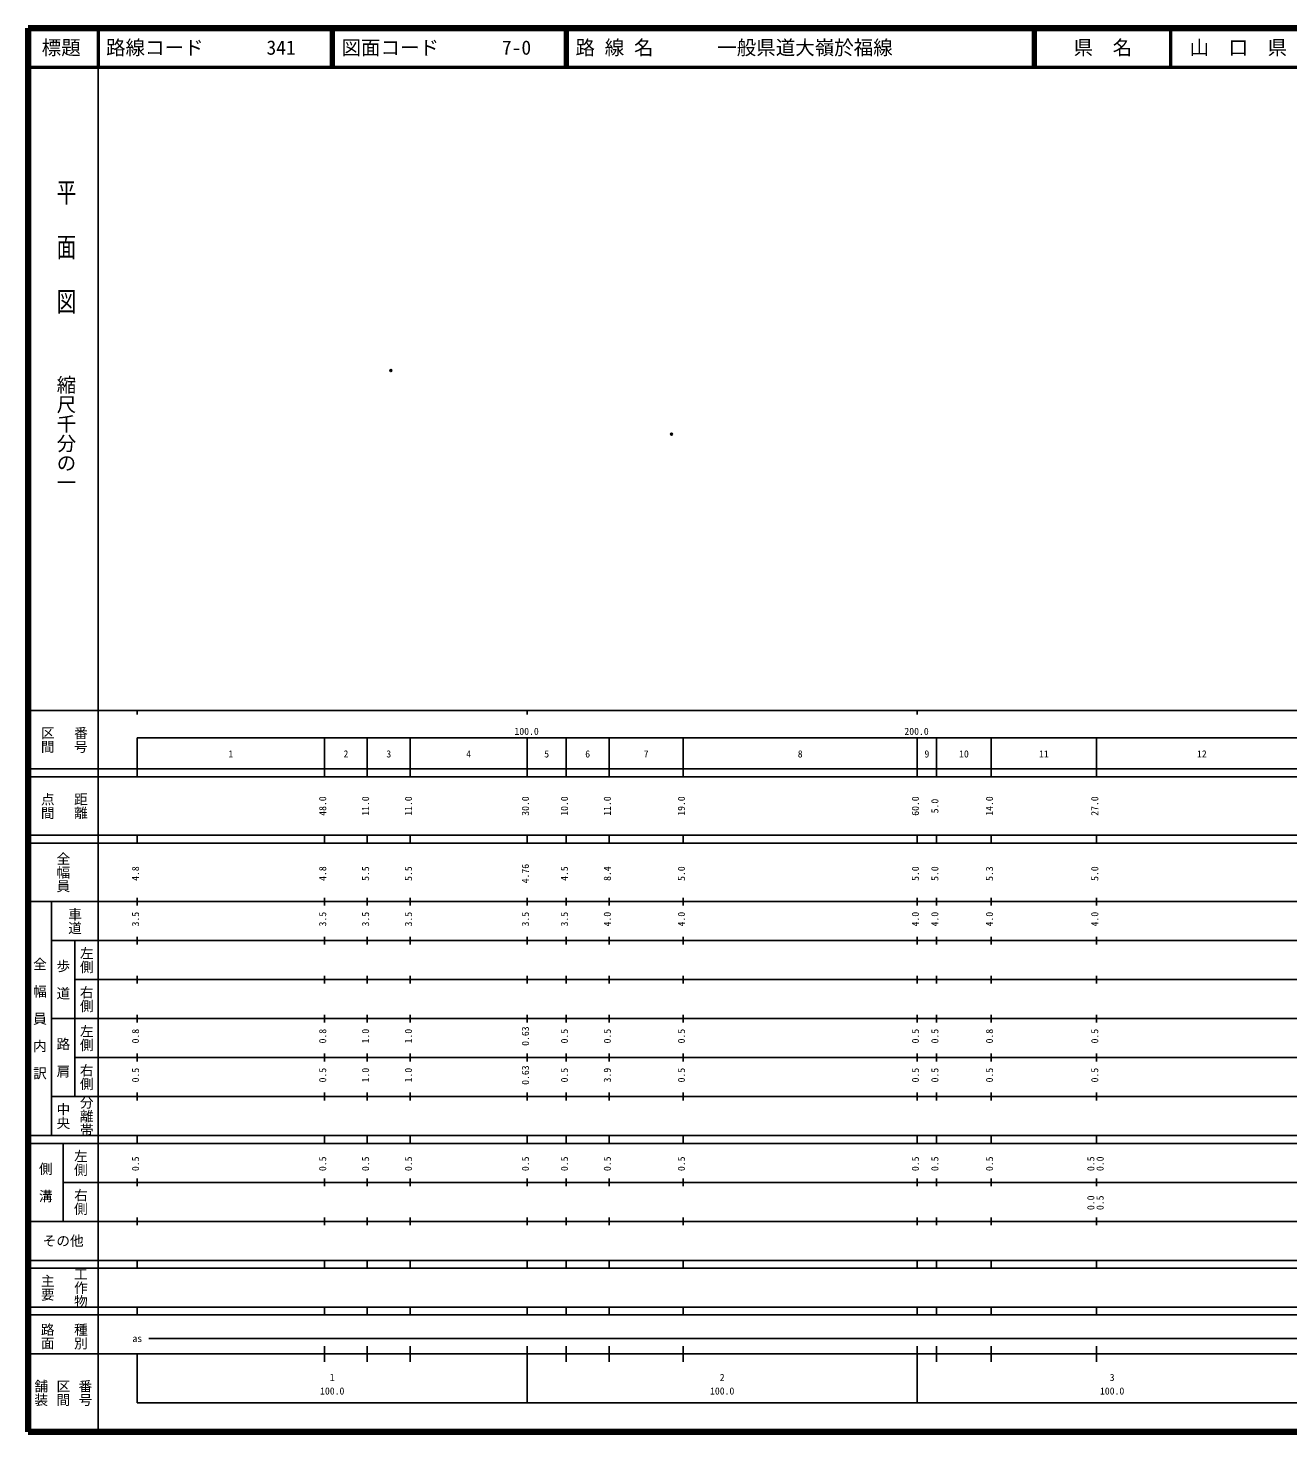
# Model space of a CAD drawing. Units: millimetres on the paper. Extents: x 40 to 680, y 20 to 380.
# Drawn here: x 40 to 363.1, y 20 to 380 of the extents above; entities that cross this region are included whole.
import ezdxf
from ezdxf.enums import TextEntityAlignment as Align

# ---------------------------------------------------------------- set-up
doc = ezdxf.new("R2010")
doc.units = ezdxf.units.MM
doc.header["$PDMODE"] = 32
doc.header["$PDSIZE"] = 0.5
doc.layers.add('S-OTRS', color=6, linetype='Continuous')
doc.layers.add('S-TTL-TXT', color=7, linetype='Continuous')
for name, color, linetype, lineweight in [('S-TTL', 2, 'Continuous', 140), ('S-TTL-BAND', 7, 'Continuous', 25), ('S-TTL-LINE', 7, 'Continuous', 50)]:
    doc.layers.add(name, color=color, linetype=linetype, lineweight=lineweight)
doc.styles.add('@ＭＳ ゴシック', font='')
doc.styles.add('ＭＳ ゴシック', font='')
doc.styles.get('@ＭＳ ゴシック').set_extended_font_data('@MS Gothic')
doc.styles.get('ＭＳ ゴシック').set_extended_font_data('MS Gothic')

msp = doc.modelspace()

# ---------------------------------------------------------------- linework, layer by layer
at = {"layer": 'S-OTRS'}
for p in [(133.056, 292.178), (205.01, 275.898)]:
    msp.add_point(p, dxfattribs=at)
at = {"layer": 'S-TTL'}
for p, q in [((40, 380), (40, 20)), ((680, 380), (40, 380)), ((40, 380), (40, 20)), ((680, 380), (40, 380)), ((40, 20), (680, 20)), ((40, 20), (680, 20))]:
    msp.add_line(p, q, dxfattribs=at)
at = {"layer": 'S-TTL-BAND'}
for p, q in [((58, 370), (58, 20)), ((58, 370), (58, 20)), ((40, 205), (579, 205)), ((40, 205), (579, 205)), ((68, 205), (68, 204)), ((68, 205), (68, 204)), ((168, 205), (168, 204)), ((168, 205), (168, 204)), ((268, 205), (268, 204)), ((268, 205), (268, 204)), ((68, 198), (579, 198)), ((68, 198), (68, 188)), ((68, 198), (579, 198)), ((68, 198), (68, 188)), ((116, 188), (116, 198)), ((127, 188), (127, 198)), ((138, 188), (138, 198)), ((168, 188), (168, 198)), ((178, 188), (178, 198)), ((189, 188), (189, 198)), ((208, 188), (208, 198)), ((268, 188), (268, 198)), ((273, 188), (273, 198)), ((287, 188), (287, 198)), ((314, 188), (314, 198)), ((40, 190), (579, 190)), ((40, 190), (579, 190)), ((40, 188), (579, 188)), ((40, 188), (579, 188)), ((40, 173), (579, 173)), ((40, 173), (579, 173)), ((68, 171), (68, 173)), ((68, 171), (68, 173)), ((116, 171), (116, 173)), ((127, 171), (127, 173)), ((138, 171), (138, 173)), ((168, 171), (168, 173)), ((178, 171), (178, 173)), ((189, 171), (189, 173)), ((208, 171), (208, 173)), ((268, 171), (268, 173)), ((273, 171), (273, 173)), ((287, 171), (287, 173)), ((314, 171), (314, 173)), ((40, 171), (579, 171)), ((40, 171), (579, 171)), ((40, 156), (579, 156)), ((40, 156), (579, 156)), ((46, 96), (46, 156)), ((46, 96), (46, 156)), ((68, 155), (68, 157)), ((68, 155), (68, 157)), ((116, 155), (116, 157)), ((127, 155), (127, 157)), ((138, 155), (138, 157)), ((168, 155), (168, 157)), ((178, 155), (178, 157)), ((189, 155), (189, 157)), ((208, 155), (208, 157)), ((268, 155), (268, 157)), ((273, 155), (273, 157)), ((287, 155), (287, 157)), ((314, 155), (314, 157)), ((46, 146), (579, 146)), ((46, 146), (579, 146)), ((52, 146), (52, 106)), ((52, 146), (52, 106)), ((68, 145), (68, 147)), ((68, 145), (68, 147)), ((116, 145), (116, 147)), ((127, 145), (127, 147)), ((138, 145), (138, 147)), ((168, 145), (168, 147)), ((178, 145), (178, 147)), ((189, 145), (189, 147)), ((208, 145), (208, 147)), ((268, 145), (268, 147)), ((273, 145), (273, 147)), ((287, 145), (287, 147)), ((314, 145), (314, 147)), ((68, 135), (68, 137)), ((68, 135), (68, 137)), ((116, 135), (116, 137)), ((127, 135), (127, 137)), ((138, 135), (138, 137)), ((168, 135), (168, 137)), ((178, 135), (178, 137)), ((189, 135), (189, 137)), ((208, 135), (208, 137)), ((268, 135), (268, 137)), ((273, 135), (273, 137)), ((287, 135), (287, 137)), ((314, 135), (314, 137)), ((52, 136), (579, 136)), ((52, 136), (579, 136)), ((46, 126), (579, 126)), ((46, 126), (579, 126)), ((68, 125), (68, 127)), ((68, 125), (68, 127)), ((116, 125), (116, 127)), ((127, 125), (127, 127)), ((138, 125), (138, 127)), ((168, 125), (168, 127)), ((178, 125), (178, 127)), ((189, 125), (189, 127)), ((208, 125), (208, 127)), ((268, 125), (268, 127)), ((273, 125), (273, 127)), ((287, 125), (287, 127)), ((314, 125), (314, 127)), ((52, 116), (579, 116)), ((52, 116), (579, 116)), ((68, 115), (68, 117)), ((68, 115), (68, 117)), ((116, 115), (116, 117)), ((127, 115), (127, 117)), ((138, 115), (138, 117)), ((168, 115), (168, 117)), ((178, 115), (178, 117)), ((189, 115), (189, 117)), ((208, 115), (208, 117)), ((268, 115), (268, 117)), ((273, 115), (273, 117)), ((287, 115), (287, 117)), ((314, 115), (314, 117)), ((46, 106), (579, 106)), ((46, 106), (579, 106)), ((68, 105), (68, 107)), ((68, 105), (68, 107)), ((116, 105), (116, 107)), ((127, 105), (127, 107)), ((138, 105), (138, 107)), ((168, 105), (168, 107)), ((178, 105), (178, 107)), ((189, 105), (189, 107)), ((208, 105), (208, 107)), ((268, 105), (268, 107)), ((273, 105), (273, 107)), ((287, 105), (287, 107)), ((314, 105), (314, 107)), ((40, 96), (579, 96)), ((40, 96), (579, 96)), ((40, 94), (579, 94)), ((40, 94), (579, 94)), ((49, 94), (49, 74)), ((49, 94), (49, 74)), ((68, 94), (68, 96)), ((68, 94), (68, 96)), ((116, 94), (116, 96)), ((127, 94), (127, 96)), ((138, 94), (138, 96)), ((168, 94), (168, 96)), ((178, 94), (178, 96)), ((189, 94), (189, 96)), ((208, 94), (208, 96)), ((268, 94), (268, 96)), ((273, 94), (273, 96)), ((287, 94), (287, 96)), ((314, 94), (314, 96)), ((49, 84), (579, 84)), ((49, 84), (579, 84)), ((68, 83), (68, 85)), ((68, 83), (68, 85)), ((116, 83), (116, 85)), ((127, 83), (127, 85)), ((138, 83), (138, 85)), ((168, 83), (168, 85)), ((178, 83), (178, 85)), ((189, 83), (189, 85)), ((208, 83), (208, 85)), ((268, 83), (268, 85)), ((273, 83), (273, 85)), ((287, 83), (287, 85)), ((314, 83), (314, 85)), ((40, 74), (579, 74)), ((40, 74), (579, 74)), ((68, 73), (68, 75)), ((68, 73), (68, 75)), ((116, 73), (116, 75)), ((127, 73), (127, 75)), ((138, 73), (138, 75)), ((168, 73), (168, 75)), ((178, 73), (178, 75)), ((189, 73), (189, 75)), ((208, 73), (208, 75)), ((268, 73), (268, 75)), ((273, 73), (273, 75)), ((287, 73), (287, 75)), ((314, 73), (314, 75)), ((40, 64), (579, 64)), ((40, 64), (579, 64)), ((40, 62), (579, 62)), ((40, 62), (579, 62)), ((68, 62), (68, 64)), ((68, 62), (68, 64)), ((116, 62), (116, 64)), ((127, 62), (127, 64)), ((138, 62), (138, 64)), ((168, 62), (168, 64)), ((178, 62), (178, 64)), ((189, 62), (189, 64)), ((208, 62), (208, 64)), ((268, 62), (268, 64)), ((273, 62), (273, 64)), ((287, 62), (287, 64)), ((314, 62), (314, 64)), ((40, 52), (579, 52)), ((40, 52), (579, 52)), ((68, 50), (68, 52)), ((68, 50), (68, 52)), ((116, 50), (116, 52)), ((127, 50), (127, 52)), ((138, 50), (138, 52)), ((168, 50), (168, 52)), ((178, 50), (178, 52)), ((189, 50), (189, 52)), ((208, 50), (208, 52)), ((268, 50), (268, 52)), ((273, 50), (273, 52)), ((287, 50), (287, 52)), ((314, 50), (314, 52)), ((40, 50), (579, 50)), ((40, 50), (579, 50)), ((71, 44), (565, 44)), ((40, 40), (579, 40)), ((40, 40), (579, 40)), ((68, 40), (68, 27.5)), ((68, 40), (68, 27.5)), ((116, 38), (116, 42)), ((127, 38), (127, 42)), ((138, 38), (138, 42)), ((168, 27.5), (168, 42)), ((178, 38), (178, 42)), ((189, 38), (189, 42)), ((208, 38), (208, 42)), ((268, 27.5), (268, 42)), ((273, 38), (273, 42)), ((287, 38), (287, 42)), ((314, 38), (314, 42)), ((68, 27.5), (579, 27.5)), ((68, 27.5), (579, 27.5))]:
    msp.add_line(p, q, dxfattribs=at)
at = {"layer": 'S-TTL-LINE'}
for p, q in [((58, 380), (58, 370)), ((58, 380), (58, 370)), ((117.75, 380), (117.75, 370)), ((117.75, 380), (117.75, 370)), ((118.25, 380), (118.25, 370)), ((118.25, 380), (118.25, 370)), ((177.75, 380), (177.75, 370)), ((177.75, 380), (177.75, 370)), ((178.25, 380), (178.25, 370)), ((178.25, 380), (178.25, 370)), ((297.75, 380), (297.75, 370)), ((297.75, 380), (297.75, 370)), ((298.25, 380), (298.25, 370)), ((298.25, 380), (298.25, 370)), ((333, 380), (333, 370)), ((333, 380), (333, 370)), ((40, 370), (680, 370)), ((40, 370), (680, 370))]:
    msp.add_line(p, q, dxfattribs=at)

# ---------------------------------------------------------------- texts
at = {"layer": 'S-TTL-BAND', "style": '@ＭＳ ゴシック', "width": 1.4}
msp.add_text('平  面  図', height=3.666, rotation=270, dxfattribs=at).set_placement((49.777, 306.475), align=Align.MIDDLE_RIGHT)
msp.add_text('平  面  図', height=3.666, rotation=270, dxfattribs=at).set_placement((49.777, 306.475), align=Align.MIDDLE_RIGHT)
at = {"layer": 'S-TTL-BAND', "style": '@ＭＳ ゴシック'}
msp.add_text('縮尺千分の一', height=3.666, rotation=270, dxfattribs=at).set_placement((49.777, 261.03), align=Align.MIDDLE_RIGHT)
msp.add_text('縮尺千分の一', height=3.666, rotation=270, dxfattribs=at).set_placement((49.777, 261.03), align=Align.MIDDLE_RIGHT)
for s, p in [('区間', (45, 197.5)), ('区間', (45, 197.5)), ('番号', (53.5, 197.5)), ('番号', (53.5, 197.5)), ('点間', (45, 180.5)), ('点間', (45, 180.5)), ('距離', (53.5, 180.5)), ('距離', (53.5, 180.5)), ('全幅員', (49, 163.5)), ('全幅員', (49, 163.5)), ('車道', (52, 151)), ('車道', (52, 151)), ('左側', (55, 141)), ('左側', (55, 141)), ('全\u3000幅\u3000員\u3000内\u3000訳', (43, 126)), ('全\u3000幅\u3000員\u3000内\u3000訳', (43, 126)), ('歩\u3000道', (49, 136)), ('歩\u3000道', (49, 136)), ('右側', (55, 131)), ('右側', (55, 131)), ('左側', (55, 121)), ('左側', (55, 121)), ('路\u3000肩', (49, 116)), ('路\u3000肩', (49, 116)), ('右側', (55, 111)), ('右側', (55, 111)), ('分離帯', (55, 101)), ('分離帯', (55, 101)), ('中央', (49, 101)), ('中央', (49, 101)), ('左側', (53.5, 89)), ('左側', (53.5, 89)), ('側\u3000溝', (44.5, 84)), ('側\u3000溝', (44.5, 84)), ('右側', (53.5, 79)), ('右側', (53.5, 79)), ('工作物', (53.5, 57)), ('工作物', (53.5, 57)), ('主要', (45, 57)), ('主要', (45, 57)), ('路面', (45, 44.5)), ('路面', (45, 44.5)), ('種別', (53.5, 44.5)), ('種別', (53.5, 44.5)), ('舗装', (43.333, 30)), ('舗装', (43.333, 30)), ('区間', (49, 30)), ('区間', (49, 30)), ('番号', (54.667, 30)), ('番号', (54.667, 30))]:
    msp.add_text(s, height=2.566, rotation=270, dxfattribs=at).set_placement(p, align=Align.MIDDLE_CENTER)
at = {"layer": 'S-TTL-BAND', "style": 'ＭＳ ゴシック'}
for s, p in [('100.0', (167.844, 198.195)), ('100.0', (167.844, 198.195)), ('200.0', (267.844, 198.195)), ('200.0', (267.844, 198.195)), ('1', (92, 192.405)), ('2', (121.5, 192.405)), ('3', (132.5, 192.405)), ('4', (153, 192.405)), ('5', (173, 192.405)), ('6', (183.5, 192.405)), ('7', (198.5, 192.405)), ('8', (238, 192.405)), ('9', (270.5, 192.405)), ('10', (280, 192.405)), ('11', (300.5, 192.405)), ('12', (341, 192.405)), ('as', (68, 42.5)), ('1', (118, 32.523)), ('2', (218, 32.523)), ('3', (318, 32.523)), ('100.0', (118, 29.033)), ('100.0', (218, 29.033)), ('100.0', (318, 29.033))]:
    msp.add_text(s, height=1.833, dxfattribs=at).set_placement(p, align=Align.BOTTOM_CENTER)
for s, p in [('48.0', (117, 180.5)), ('11.0', (128, 180.5)), ('11.0', (139, 180.5)), ('30.0', (169, 180.5)), ('10.0', (179, 180.5)), ('11.0', (190, 180.5)), ('19.0', (209, 180.5)), ('60.0', (269, 180.5)), ('5.0', (274, 180.5)), ('14.0', (288, 180.5)), ('27.0', (315, 180.5)), ('4.8', (69, 163.174)), ('4.8', (117, 163.174)), ('5.5', (128, 163.174)), ('5.5', (139, 163.174)), ('4.76', (169, 163.174)), ('4.5', (179, 163.174)), ('8.4', (190, 163.174)), ('5.0', (209, 163.174)), ('5.0', (269, 163.174)), ('5.0', (274, 163.174)), ('5.3', (288, 163.174)), ('5.0', (315, 163.174)), ('3.5', (69, 151.5)), ('3.5', (117, 151.5)), ('3.5', (128, 151.5)), ('3.5', (139, 151.5)), ('3.5', (169, 151.5)), ('3.5', (179, 151.5)), ('4.0', (190, 151.5)), ('4.0', (209, 151.5)), ('4.0', (269, 151.5)), ('4.0', (274, 151.5)), ('4.0', (288, 151.5)), ('4.0', (315, 151.5)), ('0.8', (69, 121.5)), ('0.8', (117, 121.5)), ('1.0', (128, 121.5)), ('1.0', (139, 121.5)), ('0.63', (169, 121.5)), ('0.5', (179, 121.5)), ('0.5', (190, 121.5)), ('0.5', (209, 121.5)), ('0.5', (269, 121.5)), ('0.5', (274, 121.5)), ('0.8', (288, 121.5)), ('0.5', (315, 121.5)), ('0.5', (69, 111.5)), ('0.5', (117, 111.5)), ('1.0', (128, 111.5)), ('1.0', (139, 111.5)), ('0.63', (169, 111.5)), ('0.5', (179, 111.5)), ('3.9', (190, 111.5)), ('0.5', (209, 111.5)), ('0.5', (269, 111.5)), ('0.5', (274, 111.5)), ('0.5', (288, 111.5)), ('0.5', (315, 111.5)), ('0.5', (69, 88.764)), ('0.5', (117, 88.764)), ('0.5', (128, 88.764)), ('0.5', (139, 88.764)), ('0.5', (169, 88.764)), ('0.5', (179, 88.764)), ('0.5', (190, 88.764)), ('0.5', (209, 88.764)), ('0.5', (269, 88.764)), ('0.5', (274, 88.764)), ('0.5', (288, 88.764)), ('0.5', (314, 88.764)), ('0.0', (316.37, 88.764)), ('0.0', (314, 78.764)), ('0.5', (316.37, 78.764))]:
    msp.add_text(s, height=1.833, rotation=90, dxfattribs=at).set_placement(p, align=Align.BOTTOM_CENTER)
msp.add_text('その他', height=2.566, dxfattribs=at).set_placement((49, 69), align=Align.MIDDLE_CENTER)
msp.add_text('その他', height=2.566, dxfattribs=at).set_placement((49, 69), align=Align.MIDDLE_CENTER)
at = {"layer": 'S-TTL-TXT', "style": 'ＭＳ ゴシック'}
for s, p in [('標題', (48.5, 375)), ('標題', (48.5, 375)), ('県\u3000名', (315.625, 375)), ('県\u3000名', (315.625, 375)), ('山\u3000口\u3000県', (350.375, 375)), ('山\u3000口\u3000県', (350.375, 375))]:
    msp.add_text(s, height=3.666, dxfattribs=at).set_placement(p, align=Align.MIDDLE_CENTER)
for s, p in [('路線コード', (60, 375)), ('路線コード', (60, 375)), ('341', (101.142, 375)), ('図面コード', (120.38, 375)), ('図面コード', (120.38, 375)), ('7-0', (161.521, 375)), ('路 線 名', (180.38, 375)), ('路 線 名', (180.38, 375)), ('一般県道大嶺於福線', (216.734, 375))]:
    msp.add_text(s, height=3.666, dxfattribs=at).set_placement(p, align=Align.MIDDLE_LEFT)

doc.saveas('drawing.dxf')
